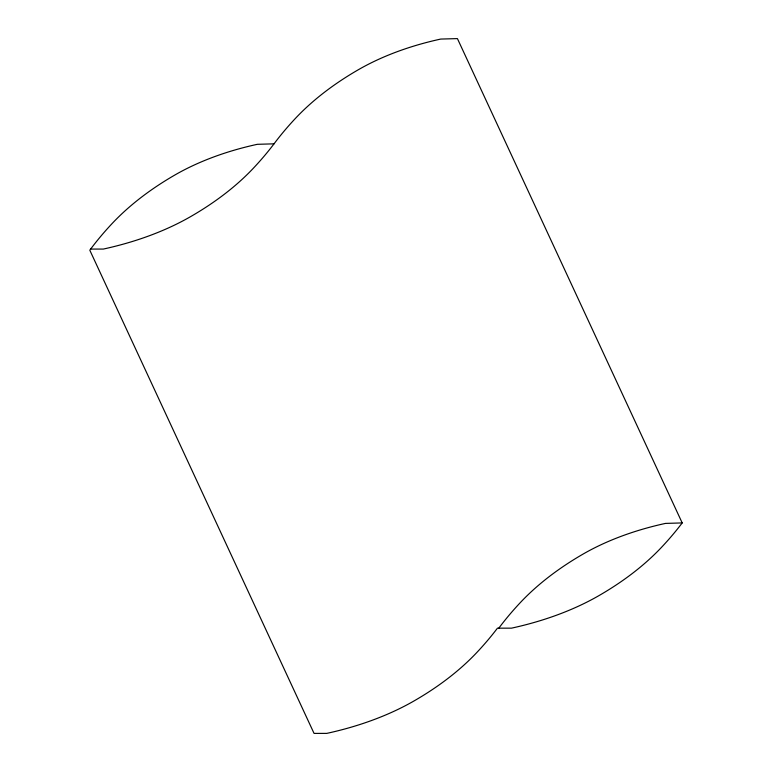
<?xml version="1.0" encoding="UTF-8"?>
<svg xmlns="http://www.w3.org/2000/svg" width="772" height="772" viewBox="0 0 772 772"><rect width="100%" height="100%" fill="white"/><g stroke="black" fill="none" stroke-linecap="round" stroke-linejoin="round"><path stroke-width="1.16" d="M274.031 143.833L257.317 144.316A232.826 134.424 0 0 0 174.819 175.041A364.645 210.524 0 0 0 112.046 223.619A550.88 318.045 0 0 0 89.803 250.205L314.05 733.4L326.749 733.39A247.223 142.733 0 0 0 414.342 700.764A364.645 210.524 0 0 0 477.106 652.195A550.88 318.045 0 0 0 497.448 628.167L511.498 628.157A247.223 142.733 0 0 0 599.101 595.53A364.645 210.524 0 0 0 661.865 546.952A550.88 318.045 0 0 0 682.197 522.924L457.42 38.6L440.706 39.073A232.826 134.424 0 0 0 358.208 69.808A364.645 210.524 0 0 0 295.444 118.377A550.88 318.045 0 0 0 274.031 143.833A550.88 318.045 0 0 1 253.698 167.871A364.645 210.524 0 0 1 190.925 216.44A247.223 142.733 0 0 1 103.332 249.067L90.642 249.076M682.197 522.924L665.483 523.406A232.826 134.424 0 0 0 582.985 554.132A364.645 210.524 0 0 0 520.222 602.7A550.88 318.045 0 0 0 498.808 628.167"/></g></svg>
